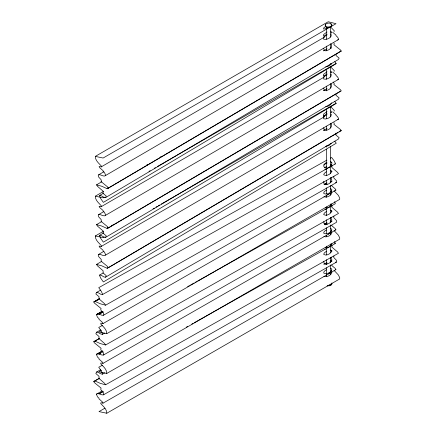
<?xml version="1.0" encoding="UTF-8"?>
<svg xmlns="http://www.w3.org/2000/svg" width="435" height="435" viewBox="0 0 435 435"><rect width="100%" height="100%" fill="white"/><g stroke="black" fill="none" stroke-linecap="round" stroke-linejoin="round"><path stroke-width="0.65" d="M95.314 156.382L103.1 158.035L336.005 23.686L328.213 21.75L95.314 156.382C95.183 160.51 98.854 163.277 101.388 166.061L101.17 166.915L99.082 166.469L99.767 167.769L103.1 170.732L103.1 171.401L104.645 172.82L105.678 175.452L104.672 176.028L103.1 175.887L100.083 174.788L98.658 174.794L98.234 175.457L98.647 177.012L101.029 179.622L101.333 180.4L101.007 181.536L107.608 186.936L108.38 188.121L341.279 51.085L340.507 49.971L333.906 44.729L334.232 43.728L333.928 43.005M103.546 191.427L95.314 196.185C95.183 200.312 98.854 203.074 101.388 205.864L101.17 206.717L99.082 206.266L99.767 207.571L103.1 210.535L103.1 211.203L104.645 212.623L105.678 215.254L104.672 215.831L103.1 215.689L100.083 214.591L98.658 214.591L98.234 215.26L98.647 216.815L101.029 219.419L101.333 220.202L101.007 221.339L107.608 226.733L108.38 227.924L341.279 90.882L340.507 89.773L333.906 84.531L334.232 83.531L333.134 81.981M103.546 231.208L95.314 235.966C95.183 240.093 98.854 242.86 101.388 245.644L101.17 246.498L99.082 246.052L99.767 247.352L103.1 250.315L103.1 250.984L104.645 252.403L105.678 255.035L104.672 255.611L103.1 255.47L100.083 254.372L98.658 254.377L98.234 255.046L98.647 256.596L101.029 259.206L101.333 259.983L101.007 261.12L107.608 266.519L108.38 267.704L341.279 130.669L340.507 129.554L333.906 124.312L334.232 123.312L333.928 122.588M101.35 330.654L98.995 332.014L106.787 333.667C106.918 329.54 103.247 326.777 100.713 323.988L100.931 323.134L103.013 323.586L335.918 190.079L335.233 188.861L331.9 186.006L331.9 185.402M101.35 370.435L98.995 371.794L106.787 373.447C106.918 369.32 103.247 366.558 100.713 363.774L100.931 362.921L103.013 363.366L335.918 229.859L335.233 228.641L331.9 225.787L331.9 225.183M104.878 408.199L98.995 411.597L106.787 413.25C106.918 409.123 103.247 406.361 100.713 403.571L100.931 402.718L103.013 403.169L335.918 269.662L335.233 268.444L331.9 265.589L331.9 264.986M331.905 283.016L331.443 284.218A4.094 2.365 0 0 1 329.871 285.126L327.789 285.393M323.716 181.341L323.863 182.243C323.074 187.093 332.063 183.543 331.894 180.166L331.002 178.937L331.481 177.844L331.127 177.632M333.993 176.392L333.667 177.393L333.971 178.116L336.353 180.601L336.766 182.026L336.342 182.602L103.443 315.261L102.018 315.261L98.995 314.162L97.429 314.021L96.423 314.597L97.456 317.229L98.995 318.648L98.995 319.317L102.334 322.281L103.013 323.586M333.993 216.179L333.667 217.179L333.971 217.897L336.353 220.382L336.766 221.806L336.342 222.383L103.443 355.042L102.018 355.042L98.995 353.943L97.429 353.802L96.423 354.378L97.456 357.01L98.995 358.429L98.995 359.103L102.334 362.061L103.013 363.366M333.993 255.976L333.667 256.982L333.971 257.699L336.353 260.184L336.766 261.609L336.342 262.185L103.443 394.844L102.018 394.844L98.995 393.746L97.429 393.604L96.423 394.181L97.456 396.812L98.995 398.232L98.995 398.9L102.334 401.864L103.013 403.169M331.878 165.594L331.22 166.306M330.991 244.437L331.9 245.193L331.22 245.889M103.198 193.357L99.697 195.44L99.582 196.006L100.833 198.779L103.361 202.378L336.26 63.64L334.803 61.634M103.786 232.812L99.697 235.243L99.582 235.808L100.833 238.576L103.361 242.181L336.26 103.443L334.803 101.437M103.198 272.941L99.697 275.023L99.582 275.589L100.833 278.362L103.361 281.962L336.26 143.224L334.803 141.217M330.54 164.479L331.9 165.605L331.9 167.573L337.511 172.309L338.468 173.674L105.569 305.207L104.612 303.755L98.995 298.856L98.995 296.67L95.831 293.957L96.608 292.402L98.109 292.673L100.441 294.093L102.404 294.609L102.519 294.044L101.268 291.276L98.74 287.671L326.897 160.134M330.991 204.64L331.9 205.391L331.9 207.354L337.511 212.09L338.468 213.454L105.569 344.993L104.612 343.536L98.995 338.637L98.995 336.456L95.831 333.737L96.608 332.182L98.109 332.454L100.441 333.873L102.404 334.395L102.519 333.824L101.268 331.057L98.74 327.452L102.296 325.462M331.9 245.193L331.9 247.156L337.511 251.892L338.468 253.257L105.569 384.79L104.612 383.338L98.995 378.439L98.995 376.253L95.831 373.54L96.608 371.985L98.109 372.257L100.441 373.676L102.404 374.192L102.519 373.627L101.268 370.859L98.74 367.254L102.296 365.264M102.404 294.609L335.303 163.946L335.418 163.446L334.167 160.874L331.639 157.486L330.453 158.144M194.157 322.775L335.303 243.529L334.667 241.485M334.069 31.57L334.287 30.814L330.263 26.638M334.069 71.373L334.287 70.611L330.633 66.887M334.069 111.153L334.287 110.398L330.263 106.222M331.867 203.792C331.296 206.5 327.843 208.691 325.201 207.642M331.867 243.595C331.296 246.302 327.843 248.488 325.201 247.444M101.17 166.915L323.999 37.383L324.369 36.535L323.363 35.659L323.694 34.43L327.028 31.983M101.17 246.498L323.999 116.966L324.369 116.123L323.363 115.242L323.694 114.019L327.028 111.567M331.269 63.673L328.952 65.924L325.695 66.892M331.269 143.256L328.952 145.507L325.695 146.475M331.541 102.801C330.714 105.172 328.088 106.548 325.695 106.695M99.697 195.44L101.659 195.957L103.992 197.376L105.493 197.648L106.27 196.093L103.1 193.379L103.1 191.193L97.489 186.294L96.532 184.842L101.795 181.732M99.697 235.243L101.659 235.759L103.992 237.178L105.493 237.45L106.27 235.895L103.1 233.182L103.1 230.996L97.489 226.097L96.532 224.645L101.795 221.535M99.697 275.023L101.659 275.54L103.992 276.959L105.493 277.231L106.27 275.681L103.1 272.962L103.1 270.777L97.489 265.877L96.532 264.426L101.795 261.315M330.888 231.665L331.258 230.816L331.639 230.849M103.443 315.261L103.867 314.592L103.454 313.037L101.072 310.432L100.768 309.649L101.094 308.513L94.493 303.119L93.721 301.928L99.631 298.584M103.443 355.042L103.867 354.373L103.454 352.818L101.072 350.213L100.768 349.43L101.094 348.299L94.493 342.9L93.721 341.709L99.631 338.365M103.443 394.844L103.867 394.175L103.454 392.62L101.072 390.016L100.768 389.233L101.094 388.096L94.493 382.702L93.721 381.511L99.631 378.167M325.641 24.898C323.912 27.291 328.256 28.199 329.871 27.34A4.094 2.365 0 0 0 331.443 26.432L331.894 25.632L331.769 24.844M331.867 205.467L331.22 206.087M323.694 76.174L327.028 73.912M323.694 115.955L327.028 113.693M324.581 167.818L326.31 166.583M324.26 35.839L327.028 34.109M331.002 232.361L328.229 234.095M325.037 26.85L323.694 27.97L323.618 29.031L325.793 28.71L328.952 27.209M326.31 162.494L324.581 163.881L323.689 166.105C325.597 171.76 335.63 164.261 330.382 161.57M326.31 190.231C325.298 190.932 323.031 192.183 323.944 193.673C326.881 194.836 331.323 192.944 331.894 189.671L331.214 188.991L330.382 188.893M326.31 230.012C325.298 230.719 323.031 231.964 323.944 233.454C326.881 234.617 331.323 232.725 331.894 229.452L331.214 228.772L330.382 228.674M326.31 269.814C325.298 270.516 323.031 271.766 323.944 273.256C326.881 274.42 331.323 272.527 331.894 269.254L331.214 268.574L330.382 268.477M326.31 171.765L324.282 173.358L323.689 174.778C326.185 176.768 331.225 174.06 331.894 171.134L330.382 170.417M326.31 211.546L324.282 213.139L323.689 214.564C326.185 216.548 331.225 213.841 331.894 210.915L330.382 210.197M326.31 251.348L324.282 252.942L323.689 254.361C326.185 256.351 331.225 253.643 331.894 250.718L330.382 250M329.273 193.754L330.219 193.162M330.219 272.745L328.229 273.898M105.493 197.648L338.392 59.497L339.169 58.143L336.005 55.517L336.005 54.206M105.493 237.45L338.392 99.3L339.169 97.946L336.005 95.319L336.005 94.009M105.493 277.231L338.392 139.08L339.169 137.726L336.005 135.1L336.005 133.132M323.58 50.9L327.087 48.829M323.58 90.703L327.087 88.631M323.58 130.484L327.087 128.412M96.532 184.842L101.888 186.294L107.211 188.736L107.2 188.344L108.369 187.654M146.405 165.262L147.574 164.571M160.45 156.992L161.619 156.301M107.211 188.736L334.841 54.669M336.016 53.983L340.11 51.569M96.532 224.645L101.888 226.091L107.211 228.538L107.2 228.147L108.369 227.456M111.295 225.732L112.464 225.042M107.211 228.538L339.523 91.714M96.532 264.426L101.888 265.877L107.211 268.319L337.772 132.528M338.941 131.843L340.11 131.152M98.658 174.794L103.927 171.711M98.658 214.591L103.927 211.513M98.658 254.377L103.927 251.294M105.678 175.452L338.577 39.52L338.419 38.584L337.544 37.089L336.005 35.719L336.005 35.115L332.666 32.261M105.678 215.254L338.577 79.322L338.419 78.382L337.544 76.892L336.005 75.521L336.005 74.918L332.666 72.063M105.678 255.035L338.577 119.103L338.419 118.168L337.544 116.672L336.005 115.302L336.005 114.699L332.666 111.844M101.17 206.717L323.999 77.185L324.369 76.337L323.363 75.462L323.694 74.233L327.028 71.786M104.28 197.158L103.1 197.838L95.314 196.185M148.977 171.374L150.151 170.699M154.273 168.323L155.447 167.644M157.209 166.627L336.005 63.488M104.28 236.944L103.1 237.619L95.314 235.966M153.093 208.784L154.273 208.104M156.034 207.087L157.209 206.407M158.389 205.728L159.563 205.048M161.325 204.031L336.005 103.269M106.787 333.667L339.686 199.371L339.713 198.148L338.381 195.38L334.058 190.786M197.708 280.983L335.303 203.727L334.667 201.682M106.787 373.447L339.686 239.158L339.713 237.929L338.381 235.161L334.058 230.566M106.787 413.25L339.686 278.955L339.713 277.731L338.381 274.963L334.058 270.369M101.73 311.563L96.423 314.597L102.143 311.329M324.021 184.636L326.968 182.95M324.428 184.505L326.794 183.162M98.995 314.162L103.128 311.808M326 184.723L327.18 184.048M330.127 182.368L331.9 181.362M98.995 314.413L103.128 312.058M101.73 351.349L96.423 354.378L102.736 350.779M324.608 224.079L326.968 222.731M324.428 224.291L326.794 222.943M98.995 353.943L103.128 351.594M325.413 224.841L327.18 223.835M330.127 222.149L331.9 221.143M98.995 354.193L100.768 353.182M326 224.732L327.18 224.058M330.72 222.04L331.9 221.366L330.328 220.926M96.423 394.181L102.143 390.913M323.841 264.426L326.968 262.533M98.995 393.746L103.128 391.391M326 264.306L327.18 263.632M330.127 261.952L331.9 260.946M98.995 393.996L103.128 391.641M93.721 301.928L94.901 301.705L94.89 301.314L99.62 298.638M94.901 301.705L96.086 301.036M97.266 300.367L98.451 299.699M93.721 341.709L94.901 341.486L94.89 341.1L99.62 338.425M93.721 381.511L94.901 381.288L94.89 380.897L99.62 378.222M96.608 292.402L100.757 290.074M323.58 164.952L327.136 162.956M96.608 332.182L100.757 329.855M96.608 371.985L100.757 369.658M102.404 334.395L104.775 333.069M187.643 286.627L189.421 285.632M190.601 284.969L194.157 282.978M195.337 282.315L196.522 281.652M102.404 374.192L104.775 372.866M186.457 327.087L187.643 326.424M191.786 324.102L192.971 323.439M327.028 34.86L324.26 36.768L323.39 38.193L323.618 39.193C326.288 40.172 331.78 37.861 331.318 34.746L330.801 34.457M327.028 74.662L324.26 76.571L323.39 77.995L323.618 78.996C326.288 79.969 331.78 77.664 331.318 74.548L330.801 74.26M327.028 114.443L324.26 116.352L323.39 117.776L323.618 118.777C326.288 119.755 331.78 117.445 331.318 114.329L330.801 114.041M337.571 39.976L338.577 39.52M337.571 79.779L338.577 79.322M337.571 119.565L338.577 119.103M327.153 194.804L328.229 194.314M326.75 168.889L324.891 169.628M326.75 208.669L325.201 209.311M326.119 248.755L326.75 248.472M324.891 249.211L325.201 249.114M107.2 188.344L108.38 188.121M107.2 228.147L108.38 227.924M108.38 267.704L107.2 267.927L107.211 268.319M340.099 51.216L341.279 51.085M340.099 130.799L341.279 130.669M335.597 190.106L335.918 190.079M335.597 229.887L335.918 229.859M335.597 269.689L335.918 269.662M330.382 165.104L331.639 165.131M330.382 204.885L331.639 204.912M330.382 244.687L331.639 244.715M334.705 163.962L335.303 163.946M334.705 243.546L335.303 243.529M335.39 182.548L336.342 182.602M335.39 262.131L336.342 262.185M330.801 32.864L331.503 33.049L331.568 32.717L331.318 31.706L330.801 31.369M323.999 37.383L323.363 37.154M330.801 72.667L331.503 72.852L331.568 72.52L331.318 71.503L330.801 71.166M330.801 112.447L331.503 112.638L331.568 112.301L331.318 111.289L330.801 110.952M323.999 116.966L323.363 116.738M331.639 191.068L331.258 191.036L331.127 191.938M331.639 270.652L331.258 270.619L330.888 271.467L331.894 272.343C331.263 275.301 326.712 277.644 323.944 276.301M327.12 285.904L329.871 285.713A4.094 2.365 0 0 0 331.443 284.805L331.894 284.012L331.769 283.223M330.801 64.315L331.318 64.385M105.569 305.207L100.213 303.755L94.89 301.314M105.569 344.993L100.213 343.541L94.89 341.1M105.569 384.79L100.213 383.344L94.89 380.897M330.328 181.145L331.9 181.585M330.328 260.728L331.9 261.169M330.502 47.768L331.573 48.084M330.567 23.963L331.492 24.496M330.225 170.71L331.954 171.52M330.225 210.491L331.954 211.301M330.225 250.294L331.954 251.104M331.008 161.956L331.943 162.521M331.127 217.413L331.481 217.625L331.002 218.718L331.894 219.952C332.063 223.329 323.074 226.874 323.863 222.024L323.689 221.703M331.127 257.215L331.481 257.428L331.002 258.52L331.894 259.749C332.063 263.126 323.074 266.677 323.863 261.826L323.689 261.506M330.801 43.962L331.41 44.462L331.568 46.496C330.894 49.405 326.571 51.526 323.776 50.574L324.26 49.487L323.363 48.252M330.801 83.759L331.41 84.26L331.568 86.299C330.894 89.208 326.571 91.328 323.776 90.377L324.26 89.289L323.363 88.055M330.801 123.545L331.41 124.046L331.568 126.079C330.894 128.988 326.571 131.109 323.776 130.157L324.26 129.07L323.363 127.836M323.944 196.718C326.712 198.061 331.263 195.717 331.894 192.759L331.639 192.275M323.944 236.499C326.712 237.842 331.263 235.498 331.894 232.546L331.639 232.056M340.099 91.018L340.11 91.372M330.567 26.927L330.567 37.1M330.567 43.881L330.567 48.628M330.567 63.548L330.567 64.902M330.567 66.936L330.567 77.109M330.567 83.89L330.567 87.962M330.567 106.27L330.567 116.444M330.567 123.225L330.567 127.972M330.567 146.28L330.567 173.407M330.567 177.475L330.567 182.221M330.567 185.614L330.567 191.715M330.567 193.075L330.567 195.108M330.567 203.923L330.567 212.742M330.567 217.489L330.567 222.236M330.567 224.949L330.567 234.443M330.567 243.937L330.567 252.751M330.567 257.498L330.567 262.245M330.567 264.958L330.567 274.452M326.516 27.117L326.516 39.324M326.516 46.105L326.516 50.851M326.516 69.16L326.516 79.333M326.516 86.114L326.516 90.861M326.516 109.174L326.516 118.668M326.516 126.128L326.516 130.195M326.516 145.796L326.516 147.15M326.516 149.183L326.516 175.631M326.516 180.378L326.516 184.451M326.516 187.838L326.516 193.945M326.516 195.299L326.516 197.332M326.516 206.826L326.516 215.646M326.516 219.713L326.516 224.46M326.516 227.853L326.516 233.954M326.516 235.308L326.516 236.667M326.516 246.161L326.516 247.515M326.516 248.874L326.516 254.975M326.516 259.722L326.516 264.469M326.516 267.862L326.516 276.676M325.19 25.099C325.271 27.258 328.333 27.247 329.871 26.747A4.094 2.365 0 0 0 331.443 25.839C333.172 23.446 328.827 22.533 327.218 23.398A4.094 2.365 0 0 0 325.641 24.306L325.19 25.099"/></g></svg>
